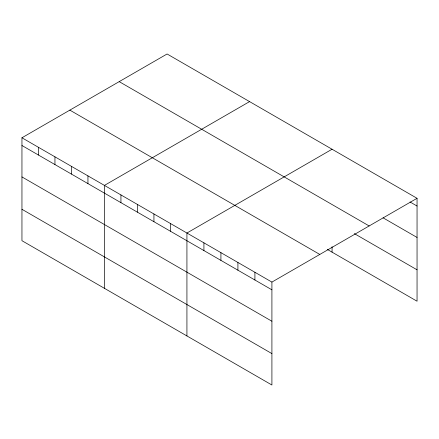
<?xml version="1.0" encoding="UTF-8"?>
<svg xmlns="http://www.w3.org/2000/svg" width="439" height="439" viewBox="0 0 439 439"><rect width="100%" height="100%" fill="white"/><g stroke="black" fill="none" stroke-linecap="round" stroke-linejoin="round"><path stroke-width="0.66" d="M271.911 321.238L271.911 282.09L21.95 137.78L21.95 240.698L271.911 385.014L271.911 321.238L21.95 176.922M327.351 249.434L417.05 301.22L417.05 198.302L167.089 53.986L21.95 137.78M249.577 101.607L104.438 185.401L104.438 288.324M332.065 149.233L186.926 233.027L186.926 335.95M271.911 282.09L417.05 198.302M410.015 201.967L417.05 206.028M383.055 217.815L417.05 237.444M119.194 81.638L369.155 225.953M354.333 233.603L417.05 269.809M69.845 110.129L319.806 254.439M21.95 145.507L271.911 289.822M21.95 209.288L271.911 353.604M332.065 246.691L332.065 252.156M254.916 272.279L254.916 280.011M237.916 262.467L237.916 270.199M220.921 252.655L220.921 260.382M203.921 242.838L203.921 250.57M170.431 223.5L170.431 231.232M153.93 213.974L153.93 221.706M137.434 204.453L137.434 212.18M120.934 194.927L120.934 202.659M87.943 175.88L87.943 183.606M71.442 166.354L71.442 174.08M54.946 156.827L54.946 164.559M38.445 147.301L38.445 155.033"/></g></svg>
